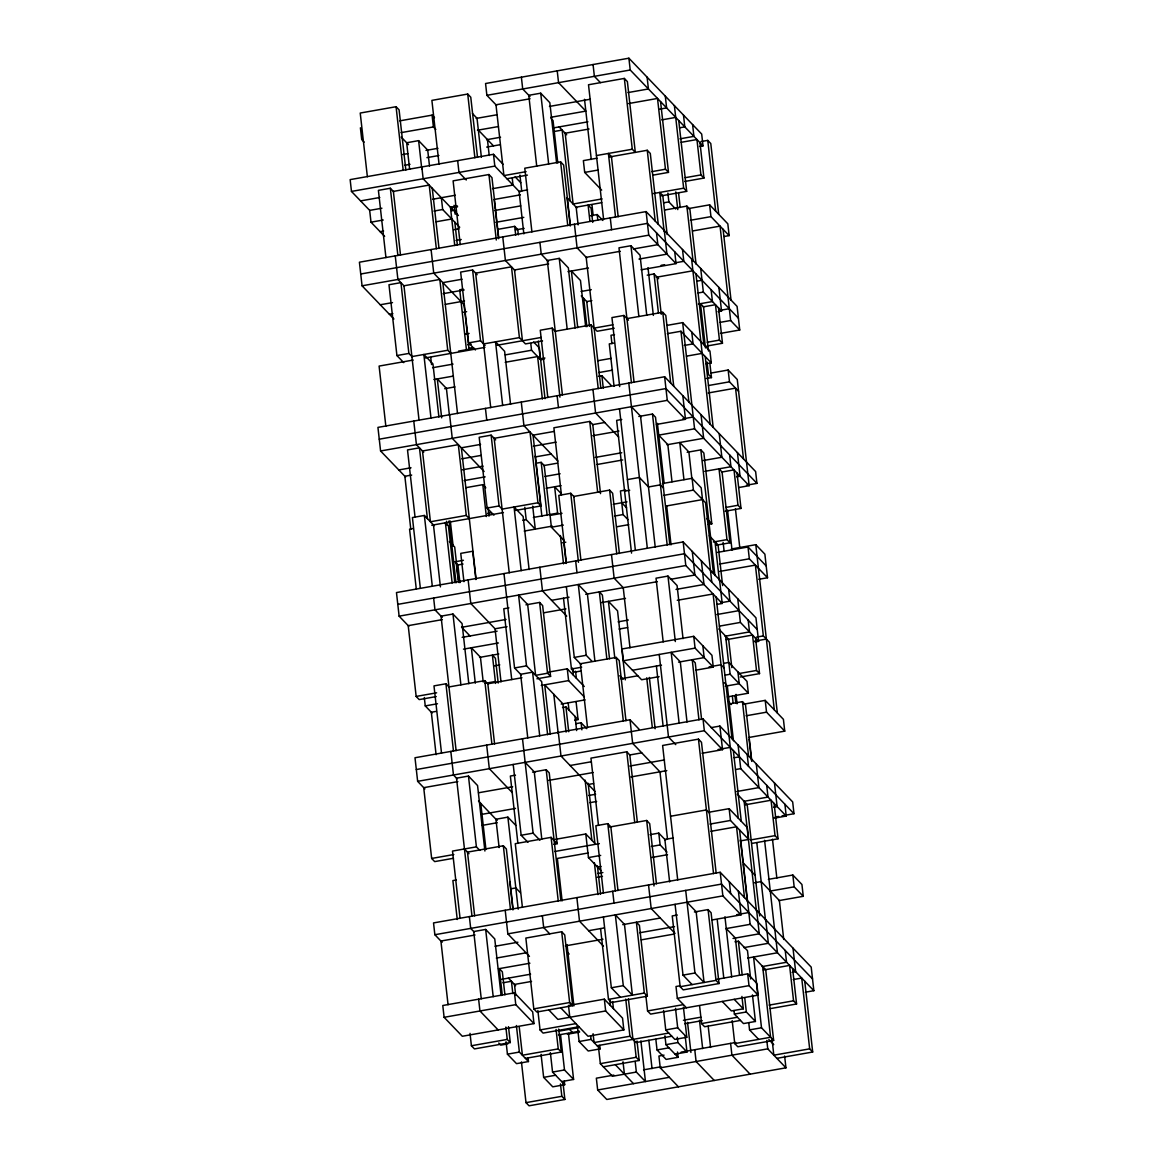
<?xml version="1.0" encoding="UTF-8"?>
<svg xmlns="http://www.w3.org/2000/svg" width="1164" height="1164" viewBox="0 0 1164 1164"><rect width="100%" height="100%" fill="white"/><g stroke="black" fill="none" stroke-linecap="round" stroke-linejoin="round"><path stroke-width="1.5" d="M699.52 146.46L703.012 145.849L701.688 134.049L628.895 58.2L485.563 83.517L486.872 95.317L496.592 105.429M405.843 170.046L399.092 109.867L396.066 106.71L360.229 113.039L367.373 176.753M477.516 157.387L470.765 97.209L467.724 94.051L431.888 100.38L439.046 164.095M486.872 95.317L630.219 70L703.012 145.849M556.581 162.844L549.83 102.679L540.722 93.193L528.776 95.303L536.72 166.103M624.341 78.424L632.285 149.225L635.311 152.382L627.381 81.596L624.341 78.424L588.504 84.754L603.592 219.254M399.659 120.867L432.077 115.134L434.507 117.666M530.1 98.765L495.98 104.789L503.925 175.589L526.099 171.661M476.134 118.437L497.115 114.741M400.983 132.652L433.401 126.934L435.831 129.466M549.452 106.433L590.395 99.202M627.949 92.582L648.421 88.959L647.097 77.159M429.501 166.045L427.712 150.112L418.618 140.64L406.673 142.75L409.641 169.289M477.458 130.237L498.439 126.541M550.892 117.273L585.841 111.104L558.545 82.659L557.221 70.859M628.516 103.567L657.514 98.445L665.459 169.231L668.5 172.388L653.135 175.109M402.657 154.536L407.895 153.619M426.009 150.418L437.955 148.308M486.567 139.724L500.549 137.25M552.987 127.996L587.951 121.813M659.799 109.125L666.623 107.917L665.299 96.132M553.613 131.576L562.139 130.077L570.084 200.863M426.955 157.635L438.901 155.525M486.683 147.086L500.331 144.685M589.071 129.015L565.18 133.234L573.11 204.02L602.123 198.898M404.766 165.259L410.004 164.328M661.734 119.877L675.717 117.404M503.197 164.415L493.492 154.303L350.146 179.62L351.47 191.42L369.672 210.378L370.996 222.178L384.644 236.394M679.572 127.807L684.81 126.891L683.486 115.09M351.47 191.42L494.816 166.103L519.842 192.176M393.752 191.813L390.347 188.248L378.402 190.358L385.939 257.608M679.936 138.836L693.919 136.363L692.595 124.563M498.716 237.863L491.979 177.699L488.938 174.527L453.102 180.857L460.246 244.571M570.389 225.205L563.638 165.041L560.612 161.883L524.775 168.213L531.919 231.912M596.448 155.554L632.285 149.225M681.216 142.314L696.945 139.535L700.917 174.92L703.944 178.077L684.723 181.482M597.016 158.202L583.368 160.617L584.692 172.403L601.672 190.11M360.578 200.906L379.799 197.502M609.718 156.907L647.257 150.272L650.298 153.43L658.242 224.215M700.932 141.572L707.756 140.378L710.782 143.536L718.726 214.322M506.951 178.747L527.423 175.124M369.672 210.378L381.908 208.225M432.601 199.262L455.328 195.246M492.532 188.684L513.018 185.061L512.262 178.325M584.692 172.403L598.34 170.002M527.612 189.877L519.086 191.391L523.844 233.862M457.437 205.97L450.439 207.207L454.746 245.546M494.147 199.481L520.366 194.854M651.811 171.646L665.459 169.231M454.076 207.425L457.568 206.814M370.996 222.178L383.232 220.025M433.925 211.062L442.669 209.52L459.722 227.3M494.511 210.509L520.73 205.883M685.189 177.699L700.917 174.92M380.09 231.665L383.596 231.039M436.034 221.786L451.763 219.007M601.744 202.667L576.151 207.177L578.13 224.885M652.946 193.617L683.661 188.19L686.687 191.362L661.094 195.872M453.873 229.715L459.111 228.799M495.82 222.309L523.8 217.377M497.654 229.381L514.706 226.369L517.747 229.526L518.344 234.837M590.366 215.762L597.19 214.554L602.879 220.476M663.742 202.798L668.864 201.896L675.687 209.011M455.982 240.439L461.22 239.508M515.419 229.934L524.149 228.391M720.501 333.384L739.737 329.994L737.088 306.394L646.107 211.586L359.414 262.206L362.062 285.806L393.912 318.994M664.688 210.029L686.876 206.101L689.903 209.273L696.057 264.126M687.444 208.763L709.633 204.835L727.82 223.808L729.144 235.608L724.037 236.51M360.738 274.006L647.431 223.372L738.413 318.194M690.47 220.258L710.957 216.635L729.144 235.608M362.062 285.806L648.755 235.172L676.051 263.617L641.088 269.801M692.755 230.938L720.05 226.122L730.643 320.507L739.737 329.994M477.153 274.719L472.599 269.975L460.653 272.085L468.597 342.885L475.421 349.986M575.103 328.03L568.352 267.851L559.258 258.379L547.313 260.489L562.401 394.989M646.777 315.371L640.025 255.192L630.932 245.72L618.986 247.83L634.074 382.33M462.064 279.229L442.829 282.634L457.525 413.598M548.637 263.952L514.503 269.975L522.447 340.761M620.31 251.293L586.176 257.317L600.871 388.281M633.376 248.98L657.849 244.658L656.525 232.858M463.199 289.181L459.707 289.792L466.386 349.375M380.264 304.764L392.501 302.611M443.193 293.648L464.174 289.952M567.974 271.619L588.446 267.996M638.978 259.077L666.943 254.145L664.295 230.545M661.094 265.319L664.6 264.694M675.076 262.846L683.821 261.303L682.497 249.503M389.358 314.251L392.85 313.625M445.303 304.371L464.523 300.981M647.228 275.155L654.052 273.947L658.606 278.691M656.205 277.265L692.915 270.79M463.141 312.301L466.633 311.69M581.054 291.48L591.283 289.676M696.77 281.193L702.023 280.262M591.85 300.661L586.743 301.563L589.522 326.342M465.6 334.053L469.092 333.428M698.094 292.993L703.347 292.062L721.534 311.021L718.043 311.646M408.87 353.434L400.925 282.634L388.98 284.743L396.924 355.544L408.87 353.434L412.289 356.984M468.597 342.885L480.543 340.776L485.097 345.504M555.635 331.667L552.216 328.117L540.271 330.227L547.808 397.477M628.444 320.202L623.889 315.459L611.944 317.568L619.684 386.594M467.71 344.762L471.202 344.151M698.458 304.022L712.441 301.549L711.117 289.749M411.911 356.591L447.747 350.262L450.774 353.42M483.584 343.933L519.406 337.604L525.473 343.918L542.54 340.907M555.243 331.274L591.079 324.945L597.147 331.26L614.214 328.248M626.916 318.616L662.753 312.287L665.793 315.444L673.738 386.244M468.99 348.24L472.482 347.614M703.231 306.874L715.482 304.706L719.439 340.106L722.48 343.264L706.752 346.043M458.543 351.106L474.286 348.327M413.235 360.054L379.1 366.078L385.851 426.242M425.18 357.945L484.908 347.396M496.853 345.286L541.216 337.444M594.12 328.103L612.89 324.785M718.828 310.555L729.319 308.707M614.49 334.65L610.998 335.276L611.944 343.7M666.928 325.396L682.657 322.617L709.953 351.062L711.277 362.848L706.039 363.779M432.572 367.722L453.043 364.114M505.322 354.875L531.541 350.248L540.649 359.72L544.054 359.123M720.152 322.355L730.643 320.507M505.191 362.295L537.608 356.562L542.38 399.034M614.403 343.002L609.281 343.904L614.054 386.375M667.307 333.661L680.955 331.245L711.277 362.848M539.674 358.949L544.927 358.032M433.896 379.522L452.665 376.205M597.525 360.767L611.173 358.352M684.345 345.432L693.089 343.889L691.765 332.089M707.203 342.26L719.439 340.106M444.692 388.703L454.935 386.899M686.454 356.155L702.183 353.376M598.849 372.567L612.497 370.152M598.471 376.336L601.875 375.725L610.984 385.211M746.459 485.228L756.935 483.366L755.625 471.566L664.629 376.758L377.936 427.392L380.584 450.977L405.61 477.051M710.68 373.106L728.155 370.021L737.263 379.493L749.165 485.679L738.674 487.541M706.344 378.504L711.466 377.602L709.88 363.444M379.26 439.192L665.953 388.558L756.935 483.366M708.498 385.517L729.479 381.821L738.573 391.293M708.236 392.966L735.546 388.136L743.49 458.922M380.584 450.977L667.278 400.358L685.48 419.316L656.467 424.438M495.675 439.905L491.135 435.161L479.19 437.271L487.119 508.057L493.943 515.172M600.508 493.623L592.767 424.598L589.726 421.441L553.889 427.77L561.441 495.02M480.587 444.415L461.366 447.805L476.047 578.77M554.006 431.451L533.039 435.147L540.969 505.947L515.376 510.458M592.461 424.656L604.698 422.488M621.765 419.477L616.644 420.379L631.543 553.118M638.832 416.465L652.48 414.049L655.521 417.221L669.809 544.636M682.759 418.851L693.249 417.003M398.786 469.95L411.023 467.783M461.715 458.834L480.95 455.43M533.388 446.176L556.116 442.16M592.825 435.685L618.928 431.073M411.678 475.058L404.854 476.265L410.805 529.358M462.079 469.863L483.06 466.153M535.498 456.885L551.227 454.12M657.864 435.278L694.573 428.803L749.165 485.679M536.066 463.243L541.187 462.341L544.214 465.498L549.772 515.055M543.632 465.6L557.614 463.127M464.189 480.572L485.155 476.862M595.284 457.423L621.765 452.738M666.957 444.764L703.667 438.275L701.034 414.69M465.716 487.701L482.784 484.675L485.81 487.847M597.117 464.494L622.711 459.969M544.781 476.483L560.131 473.777M687.182 452.287L700.83 449.871L703.856 453.029L711.801 523.815L708.381 524.426M546.105 488.283L561.048 485.65M703.1 460.551L721.869 457.248L719.221 433.648M434.23 525.721L424.365 515.448L412.42 517.558L420.364 588.344M627.44 479.583L639.385 477.473L648.479 486.959L660.424 484.85L663.465 488.007M487.119 508.057L499.065 505.947L502.484 509.497M574.158 496.853L570.738 493.289L558.793 495.398L566.344 562.649M704.744 471.347L730.963 466.72L729.639 454.92M466.269 515.434L430.433 521.763L422.488 450.977L458.325 444.648L466.269 515.434L469.296 518.591M502.106 509.104L537.943 502.775L540.969 505.947M619.394 553.453L612.642 493.289L609.616 490.117L573.779 496.446L580.923 560.16M487.527 513.411L491.019 512.8M721.767 472.046L734.004 469.878L737.976 505.278L741.002 508.435L725.274 511.214M625.665 490.044L620.427 490.961L623.075 514.561L627.92 519.624M662.374 483.555L692.1 478.302L701.194 487.789L711.786 582.175M412.987 528.543L409.568 529.14L416.319 589.319M431.757 525.226L503.43 512.567M624.588 491.179L629.709 490.277M736.565 476.818L740.071 476.207L737.423 452.607M533.374 517.427L557.847 513.106M522.767 520.25L526.186 519.639L535.28 529.125L532.705 506.122M562.023 513.309L550.077 515.419L551.401 527.219L563.522 539.863M613.21 504.274L626.989 501.844M663.698 495.355L693.409 490.102L705.544 502.746L713.488 573.546M524.207 531.075L552.347 526.113M665.808 506.078L702.518 499.589M551.401 527.219L563.347 525.11M614.534 516.074L623.075 514.561M725.739 507.446L737.976 505.278M616.804 526.754L628.749 524.644M454.877 561.805L463.418 560.291M562.387 542.817L565.806 542.206M455.895 562.852L457.918 564.962L463.039 564.06M755.101 642.004L758.593 641.379L755.945 617.793L683.166 541.929L396.473 592.563L399.121 616.163L408.826 626.276M713.314 542.031L726.962 539.63L730.003 542.788L716.34 545.188M397.797 604.363L684.49 553.729L757.269 629.578M731.312 549.001L755.785 544.679L764.879 554.166L767.527 577.751L758.783 579.294M717.286 552.42L748.016 546.993L766.203 565.951M399.121 616.163L685.8 565.529L722.204 603.461L717.082 604.363M719.614 564.045L749.325 558.793L767.527 577.751M468.816 683.705L462.064 623.526L452.971 614.039L441.025 616.149L456.113 750.649M683.035 638.643L677.084 585.55L667.976 576.078L656.03 578.188L663.189 641.888M442.349 619.612L408.215 625.65L416.159 696.436L419.186 699.593L436.253 696.581M508.901 607.855L503.779 608.772L511.724 679.558M525.968 604.844L539.616 602.443L542.642 605.6L550.587 676.386L536.939 678.801M551.561 600.333L569.036 597.234M585.696 594.295L657.369 581.651M670.435 579.337L694.908 575.016L692.26 551.416M719.556 571.437L755.392 565.107L763.337 635.908L769.404 642.222L777.348 713.023M461.686 627.294L506.049 619.452M543.588 612.817L565.908 608.888M601.613 602.574L625.505 598.354M676.037 589.435L704.002 584.488L701.354 560.903M468.146 579.905L470.794 603.505L495.049 628.793L506.995 626.683M462.152 637.348L497.115 631.179M677.273 600.304L713.096 593.975L738.252 818.146M721.229 602.69L729.974 601.133L728.649 589.348M463.476 649.148L498.439 642.979M618.099 621.838L628.342 620.034M619.059 629.069L627.585 627.556M716.893 614.534L739.082 610.62M479.568 657.398L498.803 653.993M494.671 665.823L499.778 664.906M719.425 626.13L740.391 622.42L758.593 641.379M503.983 573.576L514.561 667.961L526.506 665.852L541.682 681.653L547.633 734.746M566.359 586.627L574.288 657.413L586.234 655.303L591.923 661.239M695.781 670.173L713.27 667.088L711.946 655.288L693.744 636.33L622.071 648.974L623.395 660.774L641.597 679.747L659.071 676.648M449.333 687.342L445.928 683.777L433.983 685.887L441.52 753.152M725.027 636.228L749.5 631.907L748.176 620.106M448.955 686.949L484.791 680.62L487.832 683.777L494.584 743.942M625.97 720.749L619.233 660.57L616.192 657.413L580.356 663.742L587.5 727.456M726.307 639.691L752.526 635.064L756.498 670.464L759.539 673.621L740.304 677.012M485.112 683.312L495.602 681.464M548.506 672.123L567.275 668.805L584.255 686.498M416.159 696.436L436.631 692.813M487.832 683.777L521.952 677.754M550.587 676.386L547.56 673.229L535.615 675.338L527.67 604.553L518.577 595.066L526.506 665.852M563.507 598.223L571.451 669.009L581.68 667.205M756.513 637.115L763.337 635.908M623.395 660.774L695.068 648.115L713.27 667.088M581.302 670.959L574.478 672.166L571.451 669.009M754.432 641.175L766.378 639.065M424.307 697.483L425.253 705.908L437.489 703.754M541.289 685.421L568.599 680.605L584.372 697.032M632.503 670.26L661.501 665.139M678.568 662.127L704.162 657.602L702.852 645.802M436.442 711.335L431.32 712.237L436.093 754.709M620.747 678.787L637.799 675.775M723.572 663.378L728.824 662.447L747.012 681.406L748.336 693.206L727.355 696.916M709.094 666.87L721.04 664.76L724.081 667.932M561.193 704.089L585.085 699.87M724.896 675.178L730.148 674.247L748.336 693.206M739.024 673.549L756.498 670.464M562.532 707.552L565.937 706.941L578.072 719.585L574.652 720.181M725.259 686.193L739.242 683.734L737.918 671.934M575.991 723.644L581.098 722.742L586.787 728.664M639.109 729.246L630.015 719.774L414.995 757.749L417.643 781.335L424.918 788.93M728.809 704.045L742.457 701.645L745.498 704.802L751.842 761.431M743.025 704.293L765.214 700.379L783.416 719.337L784.74 731.138L748.903 737.467M416.319 769.535L703.012 718.916L793.994 813.723L782.048 815.833M746.051 715.787L766.538 712.179L784.74 731.138M711.146 727.616L719.89 726.074L792.669 801.923L793.994 813.723M417.643 781.335L704.336 730.716L722.538 749.674L702.052 753.283M484.908 851.029L477.56 785.54L468.466 776.068L456.521 778.178L472.002 916.214M457.845 781.626L423.711 787.664L431.655 858.45L434.681 861.607L453.451 858.29M637.363 822.206L629.811 754.956L626.785 751.799L590.948 758.128L598.485 825.378M716.18 873.262L701.485 742.297L698.458 739.14L662.622 745.469L677.71 879.969M515.477 775.151L510.356 776.053L517.907 843.303M532.545 772.139L546.192 769.724L549.233 772.881L557.178 843.682L553.758 844.278M570.084 765.505L591.065 761.794M629.52 755.014L641.757 752.846M718.072 749.514L730.308 747.361M478.506 792.771L512.64 786.748M548.477 780.418L593.174 772.518M629.884 766.028L664.513 759.917M734.164 757.764L739.402 756.833M588.286 784.463L593.524 783.547M630.946 776.941L666.783 770.612M481.343 814.436L515.477 808.413M588.649 795.492L595.633 794.255M735.604 769.535L740.726 768.633L786.224 816.037L773.987 818.205M515.856 825.451L507.882 817.143L495.937 819.252L499.123 847.567M589.799 802.68L596.623 801.472M481.911 825.436L497.275 822.715M736.739 791.52L758.928 787.591L756.28 764.006M513.208 764.457L521.152 835.257L533.097 833.148L539.921 840.248M479.815 850.404L476.396 846.854L452.505 851.073L460.056 918.323M611.216 827.197L607.797 823.646L595.852 825.756L603.403 893.006M743.549 801.399L768.022 797.078L766.698 785.278M431.655 858.45L453.829 854.536M513.106 909.128L506.355 848.949L503.328 845.791L467.492 852.121L474.636 915.835M557.178 843.682L551.11 837.353L515.274 843.682L522.418 907.396M609.121 827.109L646.675 820.475L649.701 823.646L656.452 883.811M670.566 816.255L706.388 809.926L709.429 813.098M744.829 804.877L771.063 800.235L775.035 835.636L778.061 838.793L751.842 843.42M555.082 839.404L585.798 833.977L595.502 844.089M708.672 812.283L729.144 808.66L747.346 827.633L748.67 839.433L740.144 840.932M773.624 807.176L777.13 806.565L774.482 782.965M554.704 851.51L599.358 843.624M650.065 834.661L658.795 833.118L665.619 840.233M709.996 824.083L730.468 820.46L748.67 839.433M775.224 817.041L778.643 816.444M588.067 853.008L557.352 858.421L562.125 900.907M673.403 837.934L664.862 839.448L669.635 881.919M710.942 831.3L736.536 826.789L744.48 897.575M456.288 879.969L452.883 880.581L457.248 919.502M585.798 833.977L588.446 857.577L600.682 855.409M651.389 846.461L660.119 844.919L666.943 852.033M597.554 867.064L601.046 866.438M651.738 857.49L667.51 854.696M750.547 839.957L775.035 835.636M510.705 888.845L515.827 887.943L520.381 892.672M597.743 873.466L602.865 872.564M597.365 877.234L602.472 876.332M805.313 992.208L813.854 990.695L811.206 967.109L720.21 872.287L433.532 922.921L434.856 934.721L442.131 942.302M434.856 934.721L721.534 884.087L812.53 978.909M768.371 879.358L792.844 875.037L801.938 884.509L803.262 896.309L778.789 900.63M501.117 995.555L494.758 938.926L485.664 929.439L473.719 931.549L481.256 998.799M754.345 882.778L761.169 881.57L779.371 900.529L783.736 939.464M475.043 935.012L440.909 941.036L448.067 1004.75M505.205 910.263L507.839 933.863L722.859 895.887L741.061 914.846L712.048 919.967M769.695 891.158L794.168 886.837L803.262 896.309M561.688 931.738L525.852 938.068L533.796 1008.868L536.837 1012.025L572.659 1005.696L564.729 934.91L561.688 931.738L569.633 1002.539L572.659 1005.696M495.006 946.274L517.893 942.229M588.62 930.691L604.349 927.912M622.74 924.653L660.294 918.032M677.346 915.02L672.239 915.923L680.169 986.708L683.21 989.866L719.046 983.536L711.102 912.751L708.076 909.593L694.413 911.994M736.594 914.7L748.83 912.532M496.33 958.074L526.041 952.821M565.297 945.896L602.952 939.246M639.676 932.757L674.509 926.602M641.32 939.857L673.752 934.125M498.425 968.783L529.896 963.225M725.681 928.654L750.154 924.332L813.854 990.695M501.582 979.317L530.595 974.195M733.029 938.446L759.263 933.819L756.615 910.219M502.906 982.78L511.433 981.281L512.829 993.663M734.979 941.792L738.398 941.196L747.492 950.668L750.678 978.997M531.541 981.427L514.473 984.438L515.667 995.06M743.883 947.612L768.356 943.291L765.708 919.691M514.459 992.848L442.786 1005.507L444.11 1017.307L462.312 1036.266L533.985 1023.607L532.661 1011.822L514.459 992.848L515.783 1004.648L533.985 1023.607M747.739 958.03L777.45 952.778L774.802 929.178M444.11 1017.307L515.783 1004.648M603.403 916.985L611.347 987.77L623.293 985.661L632.387 995.147L624.457 924.361L615.349 914.875L623.293 985.661M675.076 904.326L683.021 975.112L694.966 973.002L704.06 982.489L696.13 911.703M762.085 966.586L786.558 962.264L785.234 950.464M533.796 1008.868L569.633 1002.539M763.366 970.049L789.585 965.422L793.557 1000.807L796.583 1003.979L770.364 1008.606M560.713 1007.806L588.009 1036.251L623.846 1029.922L622.536 1018.122L604.334 999.163L568.498 1005.492L569.822 1017.278M679.5 985.879L676.008 986.505L677.332 998.305L686.425 1007.777M716.966 979.273L747.681 973.846L756.775 983.318L758.099 995.118L650.589 1014.106L647.562 1010.949L645.773 995.016M608.496 999.367L644.332 993.038L647.373 996.195L611.537 1002.524L608.496 999.367L600.566 928.581M680.169 986.708L716.006 980.379L719.046 983.536M792.16 972.362L795.652 971.736L793.004 948.136M623.846 1029.922L605.658 1010.963L557.876 1019.388L548.782 1009.916M677.332 998.305L749.005 985.646L758.099 995.118M793.179 979.564L801.72 978.066L809.664 1048.851L812.69 1052.009L776.854 1058.338M537.87 1010.468L540.052 1029.936L575.889 1023.607M647.562 1010.949L683.399 1004.619M471.405 1045.752L507.242 1039.423L510.283 1042.58L474.446 1048.909L471.405 1045.752L470.023 1033.37M578.915 1026.764L543.079 1033.094L540.052 1029.936M558.953 1031.159L578.188 1027.754M507.795 1043.89L500.796 1045.127L498.774 1043.017M558.487 1034.927L579.468 1031.231M567.363 1034.229L579.599 1032.075M741.919 996.428L743.301 1008.824L731.356 1010.934L722.262 1001.447M683.428 1020.261L700.903 1017.176M769.084 1005.129L793.557 1000.807M507.431 1054.177L519.377 1052.067L528.471 1061.553L516.525 1063.649L507.431 1054.177L506.049 1041.78M579.105 1041.518L591.05 1039.408L600.144 1048.895L588.198 1051.005L579.105 1041.518L577.315 1025.586M734.397 1014.091L746.342 1011.982L755.436 1021.468L743.49 1023.578L734.397 1014.091L733.989 1010.556M684.708 1023.738L702.198 1020.639M525.444 1058.382L561.281 1052.052L558.24 1048.895L522.403 1055.224L519.231 1026.91M671.817 1036.236L635.981 1042.566L629.913 1036.236L594.077 1042.566L593.087 1033.719M665.75 1029.907L677.695 1027.797L686.804 1037.284L674.858 1039.394L665.75 1029.907L663.567 1010.439M699.608 1005.885L701.586 1023.578L737.423 1017.249M597.117 1045.723L668.791 1033.065M740.464 1020.421L704.627 1026.735L701.586 1023.578M664.95 1035.814L665.939 1044.661L677.885 1042.551L686.978 1052.038L675.033 1054.148M748.758 1022.821L749.558 1029.893L761.503 1027.783L773.638 1040.427L737.801 1046.756L734.76 1043.599L732.185 1020.595M655.841 1039.306L657.034 1049.928L668.98 1047.818M550.368 1052.605L552.551 1072.073L564.496 1069.963L573.59 1079.45L561.645 1081.56M598.543 1047.716L600.333 1063.634L636.17 1057.305L639.196 1060.477L603.374 1066.806M664.047 1055.137L658.926 1056.039L660.25 1067.839L678.437 1086.812M681.115 1052.125L735.721 1042.478M541.056 1054.337L543.646 1077.355L555.592 1075.245M734.76 1043.599L770.597 1037.27L762.667 966.469M677.477 1051.994L678.074 1057.305L666.128 1059.415L657.034 1049.928M613.835 1075.1L596.346 1078.184L597.67 1089.984L606.779 1099.471L785.947 1067.824L784.623 1056.024M643.547 1069.847L661.036 1066.762M564.293 1081.181L564.686 1084.717L552.74 1086.827L543.646 1077.355M640.884 1040.834L645.453 1081.545L636.359 1072.059L612.468 1076.278L600.333 1063.634M660.25 1067.839L767.76 1048.851L785.947 1067.824M809.664 1048.851L773.827 1055.181L772.038 1039.248M525.997 1102.643L561.834 1096.313L564.875 1099.471L529.038 1105.8L525.997 1102.643L521.443 1061.932M597.67 1089.984L669.344 1077.326M600.449 82.644L594.382 76.329L593.058 64.529M611.798 156.995L608.394 153.444L615.538 217.144M529.998 96.568L522.709 88.988L521.385 77.188M551.023 118.481L553.046 120.59L557.803 163.062M559.113 126.905L566.693 134.806M576.908 207.978L567.057 197.705L570.229 226.02M472.468 113.548L477.022 118.291L481.387 157.227M478.346 130.092L493.507 145.893M711.466 377.602L708.439 374.444L707.043 362.062M515.099 176.826L520.788 182.748M586.787 257.942L577.082 247.83L574.434 224.23M548.52 261.755L541.245 254.159L539.921 242.359M581.273 295.874L587.34 302.204M466.269 180.013L458.98 172.432L457.656 160.632M401.202 137.061L408.491 144.642M515.114 270.601L505.409 260.489L502.761 236.889M458.398 215.5L423.143 178.761L421.819 166.961M631.441 406.687L641.146 416.799M658.737 435.132L667.83 444.604L672.006 481.78M364.157 142.124L361.728 139.593L360.404 127.793M706.752 518.547L711.801 523.815M533.636 341.998L539.325 347.934L545.014 398.655M618.651 437.024L595.604 413.016L592.956 389.416M709.327 535.804L718.057 544.898L722.611 585.594M464.436 305.143L433.736 273.147L431.087 249.547M621.751 502.761L626.596 507.824M404.344 286.199L397.899 279.476L395.251 255.876M557.905 461.06L523.931 425.675L521.283 402.075M718.785 629.011L728.635 639.283L731.821 667.598M561.455 493.885L554.631 486.77L557.614 513.324M724.255 682.671L727.296 685.843L733.451 740.697M396.924 355.544L403.748 362.644M727.864 700.99L731.268 704.54M484.108 471.507L452.258 438.333L449.61 414.733M423.711 452.243L416.421 444.648L413.773 421.062M566.723 616.134L542.468 590.846L539.82 567.246M737.307 794.183L747.172 804.455L759.67 915.952M619.786 675.717L623.206 679.267M675.775 744.625L668.5 737.045L659.231 654.444M574.288 657.413L581.112 664.528M449.391 541.522L454.702 547.051L458.66 582.451M660.57 772.445L632.663 743.374L630.015 719.774M755.101 875.255L742.981 862.611L740.391 839.608M458.107 579.716L460.377 582.087M514.561 667.961L521.385 675.076M461.526 627.105L470.023 635.966M442.233 617.415L434.958 609.834L433.634 598.034M595.11 791.578L560.99 756.018L558.342 732.432M726.263 928.552L735.372 938.039L739.533 975.199M687.022 902.216L696.727 912.329M525.153 762.347L534.858 772.474M675.076 933.441L651.185 908.546L648.537 884.946M734.208 999.338L743.301 1008.824M768.851 1039.583L773.711 1044.646M588.446 857.577L600.959 870.614M749.558 1029.893L758.652 1039.379M512.364 792.699L489.317 768.676L486.668 745.091M425.253 705.908L432.077 713.023M683.021 975.112L692.114 984.599M521.152 835.257L527.976 842.358M750.111 1074.154L731.923 1055.181L730.599 1043.395M457.117 778.803L453.48 775.006L450.832 751.42M478.506 801.079L497.159 820.518M603.403 946.085L579.512 921.204L576.864 897.604M714.274 1080.483L696.087 1061.51L694.763 1049.71M611.347 987.77L620.441 997.257M665.939 1044.661L678.074 1057.305M549.743 933.848L543.675 927.533L542.351 915.733M566.737 951.555L569.152 954.073M464.451 848.963L469.005 853.707M507.839 933.863L529.46 956.371M615.319 1064.696L633.507 1083.655M569.443 1029.311L572.47 1032.468M474.33 932.189L470.692 928.392L469.368 916.592M508.406 978.109L515.681 985.704M552.551 1072.073L564.686 1084.717M498.148 1029.936L479.946 1010.978L478.622 999.178M723.091 229.279L731.021 300.065M755.785 544.679L774.307 709.851M784.9 804.237L786.224 816.037M792.844 875.037L794.168 886.837M804.746 981.223L812.69 1052.009M707.756 140.378L715.7 211.164M709.633 204.835L710.957 216.635M718.886 287.435L721.534 311.021M728.155 370.021L729.479 381.821M748.016 546.993L749.325 558.793M765.214 700.379L766.538 712.179M699.986 142.692L703.944 178.077M718.508 307.863L722.48 343.264M737.03 473.05L741.002 508.435M755.567 638.221L759.539 673.621M774.089 803.407L778.061 838.793M792.611 968.579L796.583 1003.979M735.43 508.828L739.795 547.764M772.489 839.186L776.854 878.122M700.699 268.462L703.347 292.062M737.758 598.82L740.391 622.42M727.529 509.963L732.025 550.077M764.588 840.321L774.642 929.992M708.498 351.062L703.536 306.816L700.495 303.659L705.457 347.905M730.003 542.788L722.058 471.987L719.017 468.83L726.962 539.63M749.092 739.227L751.478 760.47M678.743 120.561L686.687 191.362M695.956 273.947L703.9 344.733M705.224 356.533L713.154 427.319M686.876 206.101L693.031 260.969M742.457 701.645L748.612 756.498M674.393 105.604L683.661 188.19M691.591 258.99L710.127 424.162M747.186 754.519L748.51 766.319M723.12 542.366L724.124 551.212M756.804 842.634L765.534 920.506M736.026 694.355L737.088 703.798M678.612 193.297L680.198 207.454M734.993 695.912L735.779 702.998M773.638 1040.427L765.694 969.641L753.559 956.997L761.503 1027.783M719.556 579.861L722.204 603.461M728.824 662.447L730.148 674.247M738.078 745.033L740.726 768.633M675.775 191.915L677.768 209.607M715.016 541.74L719.381 580.661M725.609 636.126L728.577 662.665M732.36 696.29L733.145 703.376M744.131 801.298L756.44 911.019M700.83 449.871L714.914 575.525M766.814 1040.427L767.76 1048.851M660.555 101.603L668.5 172.388M716.136 597.132L732.011 738.718M733.335 750.518L741.279 821.304M674.727 251.817L676.051 263.617M682.657 322.617L694.573 428.803M739.577 829.947L750.154 924.332M667.874 193.049L668.864 201.896M743.17 864.372L747.346 901.547M680.955 331.245L688.899 402.046M667.161 234.517L662.796 195.581L659.77 192.409L664.135 231.345M752.453 994.914L755.436 1021.468M682.832 395.716L685.48 419.316M692.1 478.302L693.409 490.102M719.89 726.074L722.538 749.674M729.144 808.66L730.468 820.46M738.413 891.26L741.061 914.846M747.681 973.846L749.005 985.646M691.853 478.52L688.884 451.981L679.776 442.495L683.952 479.67M738.398 941.196L742.166 974.821M744.756 997.824L746.342 1011.982M647.257 150.272L655.201 221.058M729.319 881.774L730.643 893.574M662.753 312.287L670.697 383.072M657.078 277.119L661.254 314.28M654.052 273.947L658.417 312.883M628.895 58.2L630.219 70M646.107 211.586L648.755 235.172M664.629 376.758L667.278 400.358M683.166 541.929L685.8 565.529M693.744 636.33L695.068 648.115M703.012 718.916L704.336 730.716M720.21 872.287L722.859 895.887M724.939 916.752L731.69 976.931M701.616 719.512L695.257 662.869L692.231 659.712L698.967 719.89M647.984 267.633L653.353 315.415M698.458 739.14L713.547 873.64M717.228 919.662L723.79 978.066M657.413 423.332L664.164 483.497M666.681 505.918L671.046 544.854M652.48 414.049L667.176 545.014M687.022 722L680.285 661.821L671.177 652.335L679.121 723.135M708.076 909.593L716.006 980.379M630.932 245.72L638.861 316.506M667.976 576.078L675.324 641.553M611.42 156.602L618.171 216.766M640.535 416.159L655.23 547.124M708.192 1026.211L710.578 1047.44M623.889 315.459L631.426 382.709M610.271 217.915L611.595 229.701M628.793 383.087L647.33 548.259M685.698 890.416L694.966 973.002M699.491 1020.261L702.663 1048.575M656.394 666.041L663.131 726.22M619.495 408.797L635.384 550.368M584.517 99.304L591.268 159.468M649.367 677.419L655.128 728.751M659.959 771.805L667.496 839.069M597.19 214.554L597.787 219.865M687.546 1022.37L690.921 1052.46M646.733 677.797L652.291 727.355M683.428 1007.195L686.804 1037.284M591.967 204.908L593.16 215.529M685.203 1036.106L686.978 1052.038M592.709 222.397L591.123 208.225L588.096 205.068L589.886 221M658.795 833.118L660.119 844.919M675.513 1008.33L677.695 1027.797M677.288 1037.24L677.885 1042.551M601.875 375.725L603.272 388.121M629.986 647.839L623.235 587.674L614.141 578.188L611.493 554.588M591.079 324.945L598.238 388.66M609.616 490.117L616.76 553.831M646.675 820.475L654.008 885.964M583.702 298.406L586.874 326.72M585.652 326.517L580.487 280.495L571.379 271.008L577.737 327.651M625.286 679.878L617.546 610.853L608.437 601.366L614.796 658.009M560.612 161.883L567.756 225.583M589.726 421.441L597.67 492.227M616.192 657.413L623.337 721.127M626.785 751.799L634.729 822.584M609.529 658.766L602.37 595.051L599.344 591.894L606.881 659.144M647.373 996.195L639.429 925.409L636.402 922.252L644.332 993.038M648.857 1040.296L652.044 1068.61M540.722 93.193L548.666 163.993M559.258 258.379L567.188 329.165M594.935 661.254L587.398 594.004L578.304 584.517L586.234 655.303M637.014 1041.009L639.196 1060.477M610.838 826.804L617.982 890.518M634.191 1039.612L636.17 1057.305M628.385 998.697L632.954 1039.394M635.166 1061.437L636.359 1072.059M552.216 328.117L559.957 397.128M570.738 493.289L578.479 562.314M607.797 823.646L615.349 890.896M625.752 999.076L629.913 1036.236M557.12 395.745L558.444 407.546M575.656 560.917L576.98 572.717M612.701 891.275L614.025 903.075M623.016 1061.786L624.413 1074.168M563.391 538.685L566.17 563.463M519.93 175.08L521.734 191.172M560.364 535.527L563.536 563.842M575.583 671.206L576.369 678.277M588.155 783.285L594.906 843.464M597.423 865.885L600.595 894.199M612.642 1001.564L613.428 1008.635M538.292 341.067L540.271 358.759M581.098 722.742L581.898 729.828M572.543 668.049L573.343 675.12M585.114 780.127L591.865 840.306M594.382 862.713L597.961 894.578M609.805 1000.167L610.402 1005.478M576.093 701.892L578.072 719.585M575.045 716.427L576.631 730.585M530.784 343.496L531.541 350.248M567.275 668.805L568.599 680.605M604.334 999.163L605.658 1010.963M514.706 226.369L515.71 235.215M541.187 462.341L547.138 515.434M568.178 703.027L568.978 710.098M565.937 706.941L568.716 731.72M535.12 456.012L541.871 516.19M566.082 732.098L562.91 703.784L544.708 684.825L550.266 734.368M599.751 1045.345L600.144 1048.895M519.406 337.604L511.476 266.818L475.639 273.147L490.728 407.647M537.943 502.775L529.998 431.989L494.162 438.319L509.25 572.819M493.492 154.303L494.816 166.103M553.802 694.297L558.182 733.233M590.657 1035.873L591.05 1039.408M539.616 602.443L547.56 673.229M487.44 139.564L489.229 155.496M494.191 199.742L495.18 208.589M495.384 210.364L498.556 238.678M488.938 174.527L496.286 240.017M524.789 507.257L526.186 519.639M510.574 404.403L504.623 351.31L495.529 341.823L502.673 405.538M529.111 569.574L523.145 516.481L514.052 506.995L521.196 570.709M567.014 944.557L573.896 1005.914M546.192 769.724L560.888 900.689M467.724 94.051L474.883 157.766M539.718 735.895L532.574 672.181L520.628 674.291L527.772 738.005M551.11 837.353L558.254 901.067M568.439 1033.443L573.59 1079.45M534.247 771.834L541.798 839.084M560.524 1034.578L564.496 1069.963M558.705 1029.049L561.281 1052.052M472.599 269.975L480.543 340.776M491.135 435.161L499.065 505.947M563.085 1083.539L564.875 1099.471M556.057 1029.427L558.24 1048.895M485.446 408.404L486.77 420.204M522.505 738.762L533.097 833.148M560.451 1083.917L561.834 1096.313M455.939 210.8L456.346 214.336M454.12 205.271L455.109 214.118M487.992 507.315L488.982 516.161M454.804 222.164L457.379 245.168M464.058 304.75L469.019 348.996M451.676 207.425L452.069 210.96M482.784 484.675L486.348 516.54M495.049 628.793L501.015 681.886M498.207 683.064L495.428 658.286L492.387 655.128L495.573 683.443M432.077 115.134L433.401 126.934M441.345 197.72L442.669 209.52M507.882 817.143L518.213 909.171M432.251 188.248L439.003 248.412M475.887 579.57L472.7 551.256L460.755 553.366L463.941 581.68M509.759 881.614L512.931 909.928M528.078 1058.003L528.471 1061.553M436.354 248.79L429.21 185.076L393.374 191.405L400.518 255.12M447.747 350.262L439.803 279.462L403.966 285.791L419.055 420.306M484.791 680.62L491.936 744.334M503.328 845.791L510.472 909.506M483.22 682.017L480.441 657.238L471.347 647.751L475.319 683.152M418.618 140.64L421.79 168.955M449.377 414.951L446.409 388.398L437.3 378.926L441.665 417.847M516.394 1025.513L519.377 1052.067M457.918 564.962L459.896 582.655M504.914 994.798L502.339 971.794L499.312 968.637L502.281 995.176M508.493 1026.663L510.283 1042.58M456.113 562.008L457.903 577.941M438.901 417.047L432.95 363.954L423.856 354.482L431 418.196M450.323 521.094L453.102 545.872M430.753 357.479L431.553 364.55M449.086 520.875L456.026 582.829M480.776 803.451L485.941 849.473M505.86 1027.041L507.242 1039.423M454.789 582.611L448.446 525.983L445.405 522.811L452.156 582.989M446.452 521.268L446.845 524.804M396.066 106.71L403.21 170.424M452.971 614.039L460.9 684.839M468.466 776.068L476.396 846.854M485.664 929.439L493.201 996.69M433.459 524.92L440.414 586.874M390.347 188.248L397.884 255.498M427.406 518.606L419.462 447.82L407.516 449.93L415.053 517.18M445.928 683.777L453.465 751.042M424.365 515.448L432.31 586.234"/></g></svg>
